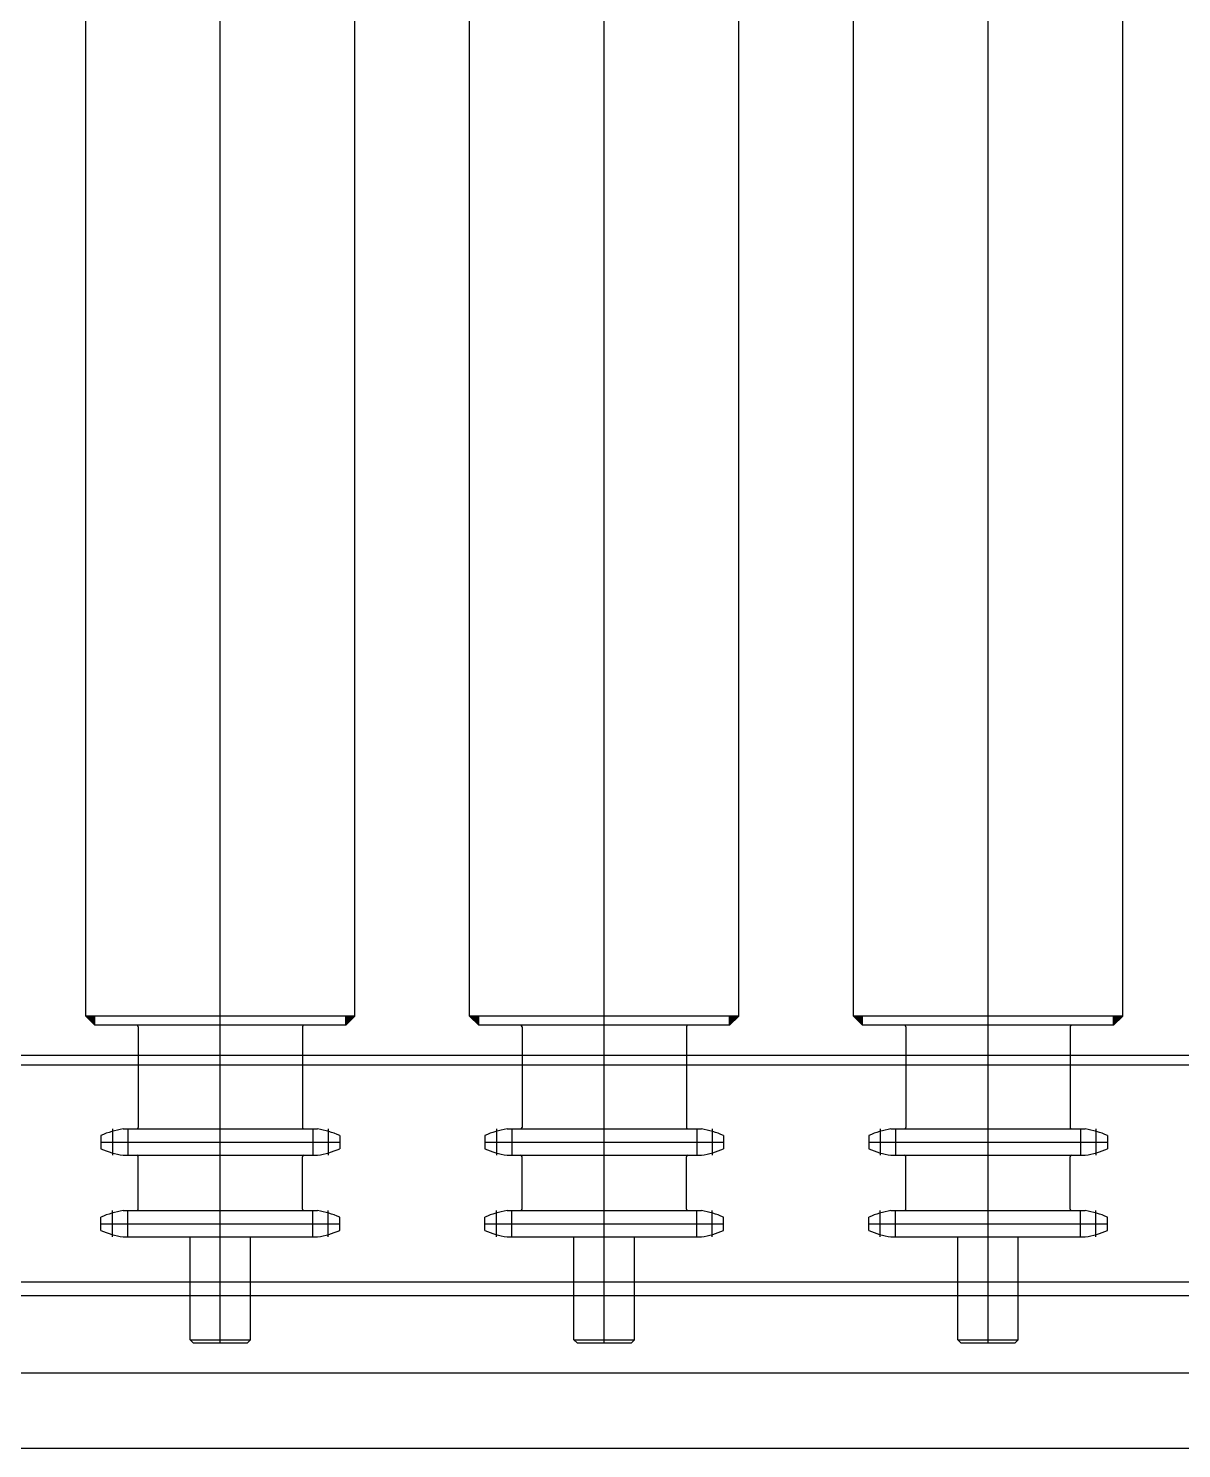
# Model space of a CAD drawing. Header units: millimetres. Extents: x -47382 to 204618, y -51045 to 127155.
# Drawn here: x 136638.5 to 137020, y 21701.9 to 22171.6 of the extents above; entities that cross this region are included whole.
import ezdxf

# ---------------------------------------------------------------- set-up
doc = ezdxf.new("R2010")
doc.units = ezdxf.units.MM
doc.header["$LTSCALE"] = 300
doc.header["$MEASUREMENT"] = 0
doc.layers.get('0').update_dxf_attribs({"linetype": 'CONTINUOUS'})
doc.layers.add('A-DETL-PEN8', color=8, linetype='CONTINUOUS')
doc.styles.get("Standard").update_dxf_attribs({"font": ''})
doc.styles.get('Standard').set_extended_font_data('DotumChe')

# ---------------------------------------------------------------- blocks, each defined once
blk = doc.blocks.new('G$CD692945F')
at = {"layer": 'A-DETL-PEN8'}
for points in [[(1022, 1095.09), (1025.05, 1095.09), (1025.05, 1092.09)], [(1111.1, 1095.09), (1108.05, 1095.09), (1108.05, 1092.09)], [(1149, 1095.09), (1152.05, 1095.09), (1152.05, 1092.09)], [(1238.1, 1095.09), (1235.05, 1095.09), (1235.05, 1092.09)], [(1276, 1095.09), (1279.05, 1095.09), (1279.05, 1092.09)], [(1365.1, 1095.09), (1362.05, 1095.09), (1362.05, 1092.09)]]:
    blk.add_hatch(color=256, dxfattribs=at).paths.add_polyline_path(points)
for p, q in [((1066.55, 987.09, 0), (1066.55, 2607.09, 0)), ((1193.55, 987.09, 0), (1193.55, 2607.09, 0)), ((1320.55, 987.09, 0), (1320.55, 2607.09, 0)), ((1022, 1095.09, 0), (1022, 2569.09, 0)), ((1111.1, 1095.09, 0), (1111.1, 2569.09, 0)), ((1149, 1095.09, 0), (1149, 2569.09, 0)), ((1238.1, 1095.09, 0), (1238.1, 2569.09, 0)), ((1276, 1095.09, 0), (1276, 2569.09, 0)), ((1365.1, 1095.09, 0), (1365.1, 2569.09, 0)), ((1025.05, 1092.09, 0), (1022, 1095.09, 0)), ((1111.1, 1095.09, 0), (1022, 1095.09, 0)), ((1025.05, 1092.09, 0), (1025.05, 1095.09, 0)), ((1108.05, 1092.09, 0), (1111.1, 1095.09, 0)), ((1108.05, 1092.09, 0), (1108.05, 1095.09, 0)), ((1152.05, 1092.09, 0), (1149, 1095.09, 0)), ((1238.1, 1095.09, 0), (1149, 1095.09, 0)), ((1152.05, 1092.09, 0), (1152.05, 1095.09, 0)), ((1235.05, 1092.09, 0), (1238.1, 1095.09, 0)), ((1235.05, 1092.09, 0), (1235.05, 1095.09, 0)), ((1279.05, 1092.09, 0), (1276, 1095.09, 0)), ((1365.1, 1095.09, 0), (1276, 1095.09, 0)), ((1279.05, 1092.09, 0), (1279.05, 1095.09, 0)), ((1362.05, 1092.09, 0), (1365.1, 1095.09, 0)), ((1362.05, 1092.09, 0), (1362.05, 1095.09, 0)), ((1108.05, 1092.09, 0), (1025.05, 1092.09, 0)), ((1039.38, 1091.59, 0), (1039.38, 1058.29, 0)), ((1093.72, 1091.59, 0), (1093.72, 1058.29, 0)), ((1235.05, 1092.09, 0), (1152.05, 1092.09, 0)), ((1166.38, 1091.59, 0), (1166.38, 1058.29, 0)), ((1220.72, 1091.59, 0), (1220.72, 1058.29, 0)), ((1362.05, 1092.09, 0), (1279.05, 1092.09, 0)), ((1293.38, 1091.59, 0), (1293.38, 1058.29, 0)), ((1347.72, 1091.59, 0), (1347.72, 1058.29, 0)), ((2527.55, 1082.09, 0), (401.99, 1082.09, 0)), ((2527.55, 1078.89, 0), (402.23, 1078.89, 0)), ((1030.88, 1057.79, 0), (1030.88, 1049.09, 0)), ((1034.4, 1057.79, 0), (1098.69, 1057.79, 0)), ((1035.96, 1057.79, 0), (1035.96, 1049.09, 0)), ((1097.14, 1057.79, 0), (1097.14, 1049.09, 0)), ((1102.22, 1057.79, 0), (1102.22, 1049.09, 0)), ((1157.88, 1057.79, 0), (1157.88, 1049.09, 0)), ((1161.4, 1057.79, 0), (1225.69, 1057.79, 0)), ((1162.96, 1057.79, 0), (1162.96, 1049.09, 0)), ((1224.14, 1057.79, 0), (1224.14, 1049.09, 0)), ((1229.22, 1057.79, 0), (1229.22, 1049.09, 0)), ((1284.88, 1057.79, 0), (1284.88, 1049.09, 0)), ((1288.4, 1057.79, 0), (1352.69, 1057.79, 0)), ((1289.96, 1057.79, 0), (1289.96, 1049.09, 0)), ((1351.14, 1057.79, 0), (1351.14, 1049.09, 0)), ((1356.22, 1057.79, 0), (1356.22, 1049.09, 0)), ((1027.05, 1055.62, 0), (1027.05, 1051.27, 0)), ((1027.05, 1053.44, 0), (1106.05, 1053.44, 0)), ((1106.05, 1055.62, 0), (1106.05, 1051.27, 0)), ((1154.05, 1055.62, 0), (1154.05, 1051.27, 0)), ((1154.05, 1053.44, 0), (1233.05, 1053.44, 0)), ((1233.05, 1055.62, 0), (1233.05, 1051.27, 0)), ((1281.05, 1055.62, 0), (1281.05, 1051.27, 0)), ((1281.05, 1053.44, 0), (1360.05, 1053.44, 0)), ((1360.05, 1055.62, 0), (1360.05, 1051.27, 0)), ((1034.4, 1049.09, 0), (1098.69, 1049.09, 0)), ((1039.38, 1031.29, 0), (1039.38, 1048.59, 0)), ((1093.72, 1031.29, 0), (1093.72, 1048.59, 0)), ((1161.4, 1049.09, 0), (1225.69, 1049.09, 0)), ((1166.38, 1031.29, 0), (1166.38, 1048.59, 0)), ((1220.72, 1031.29, 0), (1220.72, 1048.59, 0)), ((1288.4, 1049.09, 0), (1352.69, 1049.09, 0)), ((1293.38, 1031.29, 0), (1293.38, 1048.59, 0)), ((1347.72, 1031.29, 0), (1347.72, 1048.59, 0)), ((1027.05, 1024.27, 0), (1027.05, 1028.62, 0)), ((1030.88, 1022.09, 0), (1030.88, 1030.79, 0)), ((1034.4, 1030.79, 0), (1098.69, 1030.79, 0)), ((1035.96, 1022.09, 0), (1035.96, 1030.79, 0)), ((1097.14, 1022.09, 0), (1097.14, 1030.79, 0)), ((1102.22, 1022.09, 0), (1102.22, 1030.79, 0)), ((1106.05, 1024.27, 0), (1106.05, 1028.62, 0)), ((1154.05, 1024.27, 0), (1154.05, 1028.62, 0)), ((1157.88, 1022.09, 0), (1157.88, 1030.79, 0)), ((1161.4, 1030.79, 0), (1225.69, 1030.79, 0)), ((1162.96, 1022.09, 0), (1162.96, 1030.79, 0)), ((1224.14, 1022.09, 0), (1224.14, 1030.79, 0)), ((1229.22, 1022.09, 0), (1229.22, 1030.79, 0)), ((1233.05, 1024.27, 0), (1233.05, 1028.62, 0)), ((1281.05, 1024.27, 0), (1281.05, 1028.62, 0)), ((1284.88, 1022.09, 0), (1284.88, 1030.79, 0)), ((1288.4, 1030.79, 0), (1352.69, 1030.79, 0)), ((1289.96, 1022.09, 0), (1289.96, 1030.79, 0)), ((1351.14, 1022.09, 0), (1351.14, 1030.79, 0)), ((1356.22, 1022.09, 0), (1356.22, 1030.79, 0)), ((1360.05, 1024.27, 0), (1360.05, 1028.62, 0)), ((1027.05, 1026.44, 0), (1106.05, 1026.44, 0)), ((1154.05, 1026.44, 0), (1233.05, 1026.44, 0)), ((1281.05, 1026.44, 0), (1360.05, 1026.44, 0)), ((1034.4, 1022.09, 0), (1098.69, 1022.09, 0)), ((1056.55, 988.09, 0), (1056.55, 1022.09, 0)), ((1076.55, 988.09, 0), (1076.55, 1022.09, 0)), ((1161.4, 1022.09, 0), (1225.69, 1022.09, 0)), ((1183.55, 988.09, 0), (1183.55, 1022.09, 0)), ((1203.55, 988.09, 0), (1203.55, 1022.09, 0)), ((1288.4, 1022.09, 0), (1352.69, 1022.09, 0)), ((1310.55, 988.09, 0), (1310.55, 1022.09, 0)), ((1330.55, 988.09, 0), (1330.55, 1022.09, 0)), ((2527.55, 1007.09, 0), (275.55, 1007.09, 0)), ((2527.55, 1002.59, 0), (275.55, 1002.59, 0)), ((1056.55, 988.09, 0), (1076.55, 988.09, 0)), ((1057.55, 987.09, 0), (1056.55, 988.09, 0)), ((1057.55, 987.09, 0), (1075.55, 987.09, 0)), ((1075.55, 987.09, 0), (1076.55, 988.09, 0)), ((1183.55, 988.09, 0), (1203.55, 988.09, 0)), ((1184.55, 987.09, 0), (1183.55, 988.09, 0)), ((1184.55, 987.09, 0), (1202.55, 987.09, 0)), ((1202.55, 987.09, 0), (1203.55, 988.09, 0)), ((1310.55, 988.09, 0), (1330.55, 988.09, 0)), ((1311.55, 987.09, 0), (1310.55, 988.09, 0)), ((1311.55, 987.09, 0), (1329.55, 987.09, 0)), ((1329.55, 987.09, 0), (1330.55, 988.09, 0)), ((2527.55, 977.09, 0), (275.55, 977.09, 0)), ((2527.55, 952.09, 0), (275.55, 952.09, 0)), ((2527.55, 952.09, 0), (275.55, 952.09, 0))]:
    blk.add_line(p, q, dxfattribs=at)
for centre, radius, start, end in [((1038.88, 1091.59, 0), 0.5, 0, 90), ((1094.22, 1091.59, 0), 0.5, 90, 180), ((1165.88, 1091.59, 0), 0.5, 0, 90), ((1221.22, 1091.59, 0), 0.5, 90, 180), ((1292.88, 1091.59, 0), 0.5, 0, 90), ((1348.22, 1091.59, 0), 0.5, 90, 180), ((1038.69, 1029.77, 0), 28.35, 98.7025, 114.2476), ((1038.88, 1058.29, 0), 0.5, 270, 0), ((1094.22, 1058.29, 0), 0.5, 180, 270), ((1094.4, 1029.77, 0), 28.35, 65.7524, 81.2975), ((1165.69, 1029.77, 0), 28.35, 98.7025, 114.2476), ((1165.88, 1058.29, 0), 0.5, 270, 0), ((1221.22, 1058.29, 0), 0.5, 180, 270), ((1221.4, 1029.77, 0), 28.35, 65.7524, 81.2975), ((1292.69, 1029.77, 0), 28.35, 98.7025, 114.2476), ((1292.88, 1058.29, 0), 0.5, 270, 0), ((1348.22, 1058.29, 0), 0.5, 180, 270), ((1348.4, 1029.77, 0), 28.35, 65.7524, 81.2975), ((1038.69, 1077.12, 0), 28.35, 245.7524, 261.2975), ((1038.88, 1048.59, 0), 0.5, 0, 90), ((1094.22, 1048.59, 0), 0.5, 90, 180), ((1094.4, 1077.12, 0), 28.35, 278.7025, 294.2476), ((1165.69, 1077.12, 0), 28.35, 245.7524, 261.2975), ((1165.88, 1048.59, 0), 0.5, 0, 90), ((1221.22, 1048.59, 0), 0.5, 90, 180), ((1221.4, 1077.12, 0), 28.35, 278.7025, 294.2476), ((1292.69, 1077.12, 0), 28.35, 245.7524, 261.2975), ((1292.88, 1048.59, 0), 0.5, 0, 90), ((1348.22, 1048.59, 0), 0.5, 90, 180), ((1348.4, 1077.12, 0), 28.35, 278.7025, 294.2476), ((1038.69, 1002.77, 0), 28.35, 98.7025, 114.2476), ((1038.88, 1031.29, 0), 0.5, 270, 0), ((1094.22, 1031.29, 0), 0.5, 180, 270), ((1094.4, 1002.77, 0), 28.35, 65.7524, 81.2975), ((1165.69, 1002.77, 0), 28.35, 98.7025, 114.2476), ((1165.88, 1031.29, 0), 0.5, 270, 0), ((1221.22, 1031.29, 0), 0.5, 180, 270), ((1221.4, 1002.77, 0), 28.35, 65.7524, 81.2975), ((1292.69, 1002.77, 0), 28.35, 98.7025, 114.2476), ((1292.88, 1031.29, 0), 0.5, 270, 0), ((1348.22, 1031.29, 0), 0.5, 180, 270), ((1348.4, 1002.77, 0), 28.35, 65.7524, 81.2975), ((1038.69, 1050.12, 0), 28.35, 245.7524, 261.2975), ((1094.4, 1050.12, 0), 28.35, 278.7025, 294.2476), ((1165.69, 1050.12, 0), 28.35, 245.7524, 261.2975), ((1221.4, 1050.12, 0), 28.35, 278.7025, 294.2476), ((1292.69, 1050.12, 0), 28.35, 245.7524, 261.2975), ((1348.4, 1050.12, 0), 28.35, 278.7025, 294.2476)]:
    blk.add_arc(centre, radius, start, end, dxfattribs=at)
at = {"layer": 'A-DETL-PEN8', "text_generation_flag": 4, "flags": 1}
for tag, p in [('QTY', (3697.93, 3085.6, 0)), ('USER5', (3697.93, 3084.6, 0)), ('USER4', (3697.93, 3083.6, 0)), ('USER3', (3697.93, 3082.6, 0)), ('USER2', (3697.93, 3081.6, 0)), ('WEIGHT', (3697.93, 3076.6, 0)), ('USER1', (3697.93, 3080.6, 0)), ('REMARK', (3697.93, 3079.6, 0)), ('MAKER', (3697.93, 3078.6, 0)), ('PRICE', (3697.93, 3077.6, 0)), ('MATERIAL', (3697.93, 3075.6, 0)), ('SPEC', (3697.93, 3074.6, 0)), ('NAME', (3697.93, 3072.6, 0)), ('ENAME', (3697.93, 3073.6, 0))]:
    blk.add_attdef(tag, p, '', height=0.25, dxfattribs=at)

msp = doc.modelspace()

# ---------------------------------------------------------------- block references
msp.add_blockref('G$CD692945F', (135635.4, 20749.85))

doc.saveas('drawing.dxf')
